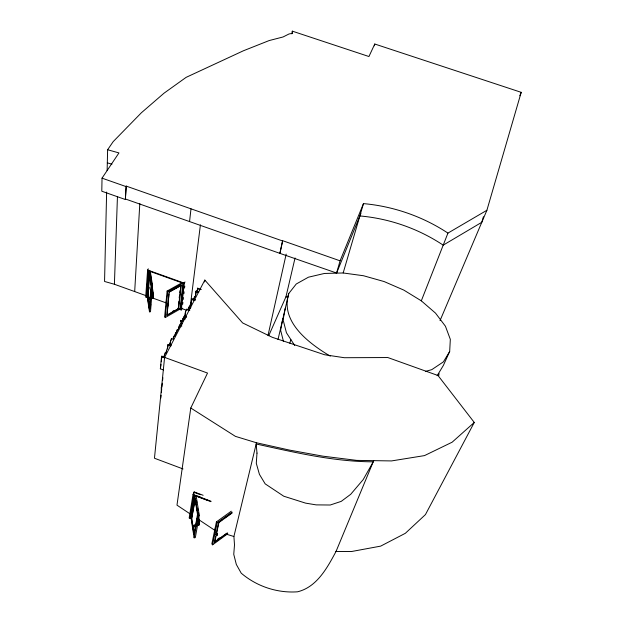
<?xml version="1.0" encoding="UTF-8"?>
<svg xmlns="http://www.w3.org/2000/svg" width="623" height="623" viewBox="0 0 623 623"><rect width="100%" height="100%" fill="white"/><g stroke="black" fill="none" stroke-linecap="round" stroke-linejoin="round"><path stroke-width="0.93" d="M184.727 316.453L185.436 311.921L186.752 309.055L189.813 310.161M107.133 170.64L107.623 149.754L118.954 152.915L102.032 178.155L101.79 191.214L125.355 199.508L126.196 186.098L282.562 240.945L279.875 253.359L125.636 199.072M195.731 526.271L195.793 526.669M196.035 524.909C195.1 523.585 192.297 528.016 195.77 526.427M106.634 192.032L104.555 281.471L114.406 284.259L146.397 295.785M114.406 284.259L117.428 197.008M175.904 333.617L175.709 332.55L174.526 336.342M125.355 199.508L126.196 186.098M150.244 298.931L150.236 299.087M151.358 296.727L152.931 296.618L152.845 298.285L151.249 298.425L151.233 295.909M437.144 375.731L443.366 365.421L449.681 351.489L450.32 339.333L445.445 326.25L435.524 313.135L421.312 300.831L403.797 290.092L384.118 281.557L363.489 275.74L343.172 272.975L324.427 273.458L308.432 277.196L296.252 284.002L288.761 293.519L277.998 339.566M134.685 291.564L139.817 203.456M438.872 375.35L438.989 373.496M148.313 268.809L147.612 270.024L145.681 297.14L146.389 297.397L148.523 270.421M146.389 297.397L148.313 270.787L183.536 283.395L180.545 309.709L181.262 309.966L182.228 308.128M147.207 295.948L147.76 288.34M147.9 286.44L148.383 279.789M148.523 277.881L149.076 270.281M149.481 311.812L147.301 297.288L149.216 271.192L151.482 285.871L149.481 311.812L150.509 311.741L152.542 285.809L150.268 271.13M147.635 297.623L149.364 274.151L151.124 285.56L149.333 308.922L147.635 297.623L149.053 297.778L148.609 297.537M149.489 276.012L147.892 297.599L149.59 308.907L149.808 306.103M148.476 296.626L148.617 294.749M149.037 289.119L149.177 287.242M150.447 297.28C149.263 296.353 147.153 300.566 150.275 298.978M150.096 302.365L150.454 297.693M150.743 293.955L151.101 289.282M150.439 307.918L150.727 304.18M151.093 299.507L151.381 295.769M151.677 292.031L151.965 288.293M152.876 294.547L153.126 297.194L152.604 297.233M152.277 288.441C153.172 288.239 153.367 302.708 153.507 296.54M179.401 308.416L180.031 309.086L182.944 283.263L182.29 282.585L167.12 291.042L164.643 316.85L165.274 317.528L180.031 309.086L180.545 309.709M166.279 302.568L166.286 301.15M163.491 369.969L160.352 368.816L161.513 356.8L161.848 356.169L165.025 357.329M165.274 317.528L167.766 291.72L167.12 291.042M167.26 305.145C167.26 307.295 169.783 305.605 167.47 303.502M161.038 364.494L160.352 368.816M161.31 361.714L161.848 356.169M180.429 286.876L180.639 285.015L181.122 285.521L178.544 308.759L167.05 315.324L167.751 306.446M167.937 304.515L168.981 293.869M167.05 315.324L169.176 291.93L180.958 285.357L178.38 308.595L166.894 315.16M335.408 551.48L351.606 551.503L380.669 546.13L405.332 533.311L425.439 514.598L474.274 422.456L438.024 375.521L387.81 357.54L344.34 357.719L324.591 354.752L272.282 337.3L242.635 322.94L204.819 280.077L164.589 357.384L154.457 458.232L183.014 468.94M160.804 398.167L161.092 395.371M161.373 392.568L161.653 389.772M161.933 386.976L162.315 383.238M162.595 380.443L162.876 377.647M171.169 345.524L168.015 344.379C168.008 348.35 166.466 349.129 165.936 353M167.532 349.02L167.914 345.306M195.996 524.605L196.081 525.01M198.496 523.982C198.457 528.031 200.193 521.373 197.086 524.06M178.583 303.611L178.785 301.75M179.198 298.035L179.401 296.174M179.813 292.452L180.024 290.598M189.563 221.57L190.996 208.822M180.74 309.343L183.738 283.029L183.536 283.395M181.262 309.966L184.33 283.161L184.992 281.931M182.671 304.297L182.889 302.381M183.224 299.507L183.442 297.592M183.886 293.76L184.104 291.844M184.548 288.013L184.774 286.097M182.586 321.569L183.232 318.119L185.529 318.953M183.022 319.903L183.232 318.119M183.808 318.439L184.338 316.001L186.635 316.827M184.003 318.797L184.338 316.001M180.966 326.818L179.424 326.257L179.556 325.151L179.852 324.591L181.394 325.144M166.177 353.101L166.567 351.006M190.241 306.555L200.419 224.833M190.731 305.979L191.861 298.791L195.513 300.099M191.152 304.46L191.861 298.791M171.418 344.612L169.853 344.044L171.442 338.39L171.714 339.216M195.186 296.976L196.19 291.003L198.908 291.977M195.536 296.057L196.19 291.003M196.923 292.132L197.67 288.176L201.284 289.469M197.32 290.871L197.67 288.176M178.396 329.653L178.513 328.796M191.51 304.491L191.611 303.744M204.554 281.985L204.819 280.077M164.589 357.384L207.521 373.068L190.778 408.018L176.979 505.16L190.669 514.263M178.178 329.512L179.175 325.829L179.424 326.257M164.083 357.15L164.184 356.527M203.137 495.285L194.174 491.905L193.037 494.46L189.174 518.009L189.999 518.32L190.887 516.319M193.862 493.798L194.174 491.905M189.999 518.32L193.823 495.223L210.893 501.663M194.049 494.717L190.225 517.822L191.051 518.134L194.127 537.781L195.318 537.633L199.305 515.392L196.05 495.34M163.826 357.275L165.126 352.789L165.445 353.755M191.051 518.134L194.835 495.48L208.323 500.565M176.262 333.266C176.488 332.441 176.831 328.742 177.672 329.614M188.255 310.34L189.049 306.968L190.872 307.63M191.573 519.2L194.991 498.852L197.507 514.434L193.971 534.495L191.573 519.2L194.983 500.666M188.59 309.623L189.049 306.968M194.61 532.548L194.267 534.456L191.868 519.161M194.944 530.64L195.279 528.725M195.622 526.817L197.141 518.219M197.475 516.311L197.514 512.565M188.971 308.883L189.119 308.035M194.127 537.781L198.067 515.533L194.835 495.48M198.776 523.741L198.488 524.527L197.958 519.66M199.158 523.304L198.426 524.075L199.158 523.304L198.488 519.527M199.368 524.722L198.402 517.729M170.406 341.926L169.853 344.044M291.813 33.86L292.312 31.15L368.933 56.522L374.781 44.023L521.21 92.329L486.898 210.27L440.033 320.611M282.795 318.711L280.623 330.252L283.434 341.311M285.279 308.229L283.099 319.817L286.44 332.783L294.718 345.5M288.761 293.519C279.852 321.881 309.14 343.499 330.245 356.138M185.327 313.291L185.358 315.565M172.812 339.231L173.903 336.007L174.113 336.669M180.989 323.555L181.371 321.889M193.504 299.632L194.516 296.486L194.711 296.953M231.273 511.195L216.422 521.879L211.843 543.934L212.599 544.821L227.738 533.74M215.099 529.355L215.34 530.492M214.88 530.671L215.036 529.916L214.974 530.78M212.599 544.821L217.209 522.79L232.06 512.09M215.667 533.989C217.645 537.976 217.139 531.372 215.955 532.626M173.054 339.161L173.513 337.557M174.861 335.704L175.32 334.099M214.701 541.216L215.698 536.489M216.103 534.604L218.696 522.308L222.629 519.481M232.247 512.916L218.899 522.541L214.694 542.384L227.66 532.899M181.215 323.508L181.675 321.912M279.992 253.117L282.678 240.696L340.08 260.827L336.599 273.038L279.875 253.359M164.293 355.935L164.776 354.308M267.991 335.509L286.175 254.114M268.715 335.75L285.949 296.821L295.053 257.969M189.275 307.264L190.132 304.873L190.342 305.325M336.155 551.23C327.394 567.545 317.045 587.045 297.568 591.803C277.243 593.267 256.676 586.383 241.21 573.16L236.327 564.461L233.757 554.314L234.497 544.899L233.913 536.458L256.474 442.774L235.432 436.373L190.778 408.018M289.859 343.242L290.809 339.488M176.73 331.888L177.267 330.502M374.322 45.798L374.781 44.023M189.423 307.536L189.61 306.82M193.8 299.133L193.987 298.425M178.645 328.103L179.105 326.95M343.172 272.975L363.466 203.612C393.526 206.314 422.744 216.461 447.937 233.103L486.898 210.27M483.425 216.711L481.797 222.279L443.202 245.151C418.391 228.625 389.539 218.564 359.86 215.947M170.616 341.054L170.982 340.08M170.18 345.111L170.507 344.153M421.312 300.831L447.937 233.103M340.08 260.827L363.466 203.612M336.599 273.038L360.904 213.385M519.8 95.763L521.21 92.329M336.038 551.441L373.714 460.646M185.592 312.333L185.81 311.827M181.667 321.032L182.064 320.378L182.259 321.063M187.539 309.857L187.866 309.242L189.688 309.896M449.681 351.489L443.405 361.862L431.794 369.641L425.486 371.417M107.623 149.754L113.176 141.639L141.374 112.771L164.067 93.154L186.129 77.353L243.461 50.751L269.159 40.565L283.044 36.975L289.025 33.969L292.592 33.292L292.312 31.15M162.829 357.072L163.343 357.072M161.653 387.592C161.855 389.32 160.578 389.266 161.645 389.157M474.274 422.456L452.142 442.198L424.504 455.6L391.517 460.927L356.675 460.381L322.784 456.153L289.422 450.079L256.474 442.774M214.748 529.861L214.46 531.24M217.178 539.487L219.467 537.813M214.499 542.166L226.71 533.233M224.194 518.352L231.265 513.259M172.322 311.539L173.965 310.604M167.766 291.72L182.944 283.263M169.339 292.101L181.122 285.521M194.742 525.064L194.789 524.955M196.907 525.594L198.69 525.391M197.109 524.48L198.924 524.262M198.067 515.533L199.305 515.392M152.674 296.423L153.196 296.384M151.373 297.093L152.947 296.984M151.233 298.347L152.822 298.339L152.674 297.428M151.124 285.56L151.919 285.513M151.482 285.871L152.542 285.809M107.32 162.868L111.976 164.168M226.593 534.246L233.905 536.504M102.032 178.155L125.916 186.534M285.949 296.821L287.756 297.459M147.612 270.024L184.33 283.161M197.366 288.761L200.076 289.734M195.887 291.595L198.597 292.569M195.061 299.57L193.255 298.915L192.974 299.453L194.781 300.107M191.565 299.367L194.298 300.348M188.722 307.606L190.545 308.26M152.705 298.059L166.216 302.926M181.534 308.447L186.939 310.394M146.592 297.031L147.301 297.288M184.026 316.585L186.324 317.419M182.921 318.711L184.455 319.264M182.196 323.602L180.662 323.041L180.351 323.633L181.893 324.194M179.556 325.151L181.869 325.993M167.688 344.994L170.842 346.147M161.513 356.8L164.698 357.96M194.96 492.676L200.341 494.701M197.639 496.072L200.333 497.084M193.037 494.46L210.987 501.227M198.721 519.621L214.826 530.329M161.676 389.009L161.653 389.344M177.913 308.097L178.544 308.759M216.422 521.879L217.209 522.79M196.004 524.597L196.019 525.111M152.082 289.944L152.557 292.701M196.502 500.542L196.806 502.379M197.841 508.789L198.137 510.626M198.433 512.456L198.729 514.287M198.449 517.043L199.555 523.779M198.472 517.331L199.485 524.169M195.591 500.651L195.887 502.481M196.183 504.311L197.218 510.728M198.402 519.107L198.706 520.984M199.01 522.861L199.305 524.737M198.239 520.034L199.08 524.761M150.416 274.081L151.451 280.739M151.747 282.64L152.035 284.54M152.129 287.686L153.484 297.187M152.02 288.418L153.453 297.638M152.207 290.007L153.367 297.833M150.065 276.986L151.389 285.544M152.004 289.905L152.565 293.55M151.646 288.535L153.172 297.849M151.755 289.57L152.783 297.568L151.685 290.038M149.364 297.42L149.372 297.28M194.602 526.731L194.469 526.692M149.263 299.219L149.177 299.297M161.123 387.965L161.622 388.043L161.123 387.965M167.867 304.18L168.288 303.907L167.867 304.18M256.988 453.123L256.294 463.302L259.417 474.329L265.172 483.861L283.738 496.204L305.574 503.127L316.149 504.879L330.252 505.012L341.233 501.367L350.687 494.319L363.186 479.609L373.224 461.83C333.609 461.682 294.695 452.399 256.178 443.997L256.988 453.123M180.584 321.398C180.787 323.057 181.184 318.073 180.584 321.398M216.516 533.561L216.999 533.187L216.539 533.522M214.468 529.301L214.437 530.594L214.499 529.301M216.181 535.157L216.617 534.799L216.181 535.157M216.563 535.087L217.131 535.321L216.563 535.087M216.796 534.012L217.372 534.207L216.796 534.012M193.691 526.412L194.259 526.606L193.691 526.412M193.885 525.282L194.446 525.524L193.924 525.22M168.117 304.647L168.623 304.748L168.117 304.647"/></g></svg>
